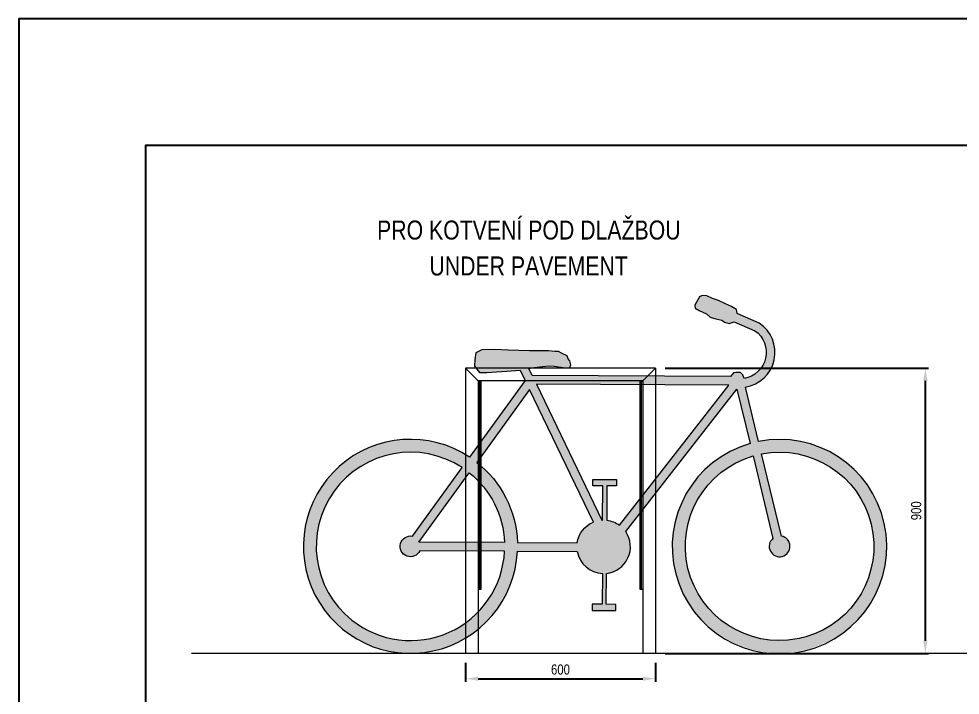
# Model space of a CAD drawing. Header units: millimetres. Extents: x 23367 to 29307, y 3383 to 7583.
# Drawn here: x 23367 to 26337, y 5448 to 7583 of the extents above; entities that cross this region are included whole.
import ezdxf

# ---------------------------------------------------------------- set-up
doc = ezdxf.new("R2010")
doc.units = ezdxf.units.MM
doc.header["$LTSCALE"] = 0.2
for name, color, linetype, lineweight in [('KOTY', 3, 'Continuous', 9), ('OBRYSOVA', 7, 'Continuous', 9), ('Visible', 7, 'Continuous', 18)]:
    doc.layers.add(name, color=color, linetype=linetype, lineweight=lineweight)
doc.layers.add('Nekreslit', color=6, linetype='Continuous', plot=False)
doc.layers.add('POSTAVY ATD', color=7, linetype='Continuous', lineweight=9, true_color=0xdcdcdc)
doc.layers.add('SRAFY', color=7, linetype='Continuous', lineweight=9, true_color=0x57595b)
doc.styles.add('SEACAD_Arial', font='arial.ttf', dxfattribs={"width": 0.8})
doc.dimstyles.new('ISO-25', dxfattribs={"dimtxt": 1.6, "dimasz": 2, "dimexe": 0.5, "dimexo": 1.5, "dimtad": 1, "dimdec": 0, "dimtxsty": 'SEACAD_Arial', "dimcen": 2, "dimadec": 0, "dimazin": 0, "dimtfac": 1, "dimtdec": 0, "dimtmove": 0, "dimatfit": 3, "dimfxl": 1, "dimarcsym": 0})

# ---------------------------------------------------------------- blocks, each defined once
blk = doc.blocks.new('jízdní kolo  - obrys')
at = {"layer": 'POSTAVY ATD', "color": 9}
for points in [[(-1030.8, 1072.5), (-1028.4, 1085.5), (-1012.8, 1095), (-993.7, 1103), (-972.2, 1113.5), (-953.2, 1120.5), (-935, 1128.5), (-920.3, 1129.4), (-911.7, 1125.1), (-896.8, 1099.1), (-898.5, 1089.6), (-910.6, 1082.6), (-933.9, 1072.1), (-945.1, 1061.6), (-963.3, 1056.3), (-982.2, 1052), (-991, 1045.8), (-1005.5, 1041.5), (-1021.3, 1046.6), (-1086.8, 1018, 0.677618), (-1052.4, 867.8), (-1048.1, 878.8), (-1041.5, 886.8), (-1026.7, 886.9), (-1018.7, 885.5), (-1009.7, 873.5), (-384.1, 876.6), (-373.4, 898.8), (-390.2, 902.1), (-417.4, 905.4), (-437.4, 907.6), (-452.9, 906.5), (-474.1, 902.9), (-489.4, 901.6), (-502.4, 902.7), (-506.4, 910.7), (-502.5, 922.8), (-497.8, 929.8), (-493.9, 939), (-476.6, 947.7), (-467.2, 952.5), (-455.4, 952.5), (-435.4, 954.9), (-375.2, 955.2), (-307.9, 956.8), (-265.5, 959.4), (-225.3, 958.4), (-206.2, 949), (-202.6, 927.8), (-202.5, 906.5), (-217.9, 886.4), (-241.4, 886.3), (-270.9, 888.4), (-303.9, 890.7), (-346.1, 893.9), (-361.9, 861.1), (-186.7, 619.1, -3.794465), (-337.3, 322.2), (-526.4, 321.3, -0.349019), (-605.4, 252), (-604.9, 154.9), (-573.6, 155), (-573.5, 135.5), (-647.6, 135.2), (-647.7, 154.7), (-617.9, 154.8), (-618.4, 252.4, -0.568234), (-679.1, 384.1), (-1029.9, 834.1), (-1071.3, 662.3, -49.066025), (-1098.1, 668.8), (-1056.6, 840.6, -0.687103), (-1100, 1042.3)], [(-606.2, 420.7), (-606.7, 528.9), (-575.5, 529.1), (-575.6, 548.6), (-649.7, 548.2), (-649.6, 528.7), (-619.7, 528.8), (-619.2, 420.2, 0.131497), (-659.8, 404.1), (-716.6, 477.1), (-761.9, 535.2), (-1004.3, 846), (-397.4, 849.1), (-603.9, 420.6, 0.006935)], [(-577.1, 414.3), (-375.5, 832.9), (-209, 602.9, 0.220395), (-337.5, 349.8), (-526, 348.8, 0.263161)], [(-1107.6, 629.5, 0.956965), (-1246.9, 52, 0.023152), (-1220.1, 45.6, 0.952529), (-1080.8, 623), (-1143.6, 362.8, -4.529193), (-1170.2, 369.9)], [(-163, 586.3, -0.954745), (185.3, 105.2, -0.610485), (-296.9, 322.4), (-29.6, 323.8, 2.046354), (-6.2, 369.8)], [(-185.3, 570.2, 0.217493), (-297, 350), (-26.8, 351.3)]]:
    blk.add_lwpolyline(points, format="xyb", close=True, dxfattribs=at)
blk = doc.blocks.new('*D183')
at = {"layer": 'Defpoints', "color": 0}
for p in [(24776.2, 5579.9), (25376.2, 5579.9), (25376.2, 5499.9)]:
    blk.add_point(p, dxfattribs=at)
at = {"layer": 'KOTY', "color": 0, "lineweight": -2}
for p, q in [((24776.2, 5549.9), (24776.2, 5489.9)), ((25376.2, 5549.9), (25376.2, 5489.9)), ((24816.2, 5499.9), (25336.2, 5499.9))]:
    blk.add_line(p, q, dxfattribs=at)
at = {"layer": 'KOTY', "color": 0}
for points in [[(24816.2, 5506.5), (24816.2, 5493.2), (24776.2, 5499.9)], [(25336.2, 5493.2), (25336.2, 5506.5), (25376.2, 5499.9)]]:
    blk.add_solid(points, dxfattribs=at)
at = {"layer": 'KOTY', "color": 0, "insert": (25076.2, 5528.7), "char_height": 32, "attachment_point": 5, "style": 'SEACAD_Arial'}
blk.add_mtext('600', dxfattribs=at)
blk = doc.blocks.new('*D189')
at = {"layer": 'Defpoints', "color": 0}
for p in [(25376.2, 6479.9), (26227.4, 6479.9), (25376.2, 5579.9)]:
    blk.add_point(p, dxfattribs=at)
at = {"layer": 'KOTY', "color": 0, "lineweight": -2}
for p, q in [((25406.2, 6479.9), (26237.4, 6479.9)), ((26227.4, 5619.9), (26227.4, 6439.9)), ((25406.2, 5579.9), (26237.4, 5579.9))]:
    blk.add_line(p, q, dxfattribs=at)
at = {"layer": 'KOTY', "color": 0}
for points in [[(26234.1, 6439.9), (26220.7, 6439.9), (26227.4, 6479.9)], [(26220.7, 5619.9), (26234.1, 5619.9), (26227.4, 5579.9)]]:
    blk.add_solid(points, dxfattribs=at)
at = {"layer": 'KOTY', "color": 0, "insert": (26198.6, 6029.9), "char_height": 32, "attachment_point": 5, "rotation": 90, "style": 'SEACAD_Arial'}
blk.add_mtext('900', dxfattribs=at)

msp = doc.modelspace()

# ---------------------------------------------------------------- hatches: boundary and pattern name
at = {"layer": 'POSTAVY ATD'}
h = msp.add_hatch(color=256, dxfattribs=at)
h.dxf.hatch_style = 1
h.paths.add_polyline_path([(25703, 6622.2), (25633.7, 6652.4), (25631.3, 6665.4), (25615.7, 6674.9), (25596.6, 6682.9), (25575.1, 6693.4), (25556.2, 6700.3), (25538, 6708.3), (25523.2, 6709.3), (25514.6, 6704.9), (25499.7, 6679), (25501.4, 6669.5), (25513.5, 6662.4), (25536.8, 6652), (25548, 6641.5), (25566.2, 6636.2), (25585.2, 6631.9), (25593.9, 6625.7), (25608.5, 6621.4), (25624.3, 6626.5), (25689.7, 6597.9, -0.677618), (25655.3, 6447.7), (25651, 6458.6), (25644.4, 6466.7), (25629.6, 6466.7), (25621.6, 6465.4), (25612.7, 6453.4), (24987.1, 6456.5), (24976.4, 6478.7), (24993.1, 6482), (25020.3, 6485.3), (25040.4, 6487.5), (25055.8, 6486.4), (25077, 6482.8), (25092.3, 6481.5), (25105.3, 6482.6), (25109.3, 6490.5), (25105.4, 6502.7), (25100.7, 6509.7), (25096.8, 6518.9), (25079.5, 6527.6), (25070.1, 6532.3), (25058.3, 6532.4), (25038.3, 6534.8), (24978.1, 6535.1), (24910.9, 6536.6), (24868.4, 6539.3), (24828.2, 6538.3), (24809.2, 6528.9), (24805.6, 6507.7), (24805.5, 6486.4), (24820.8, 6466.3), (24844.3, 6466.2), (24873.8, 6468.3), (24906.9, 6470.6), (24949, 6473.8), (24964.8, 6441), (24789.6, 6198.9, 3.794465), (24940.3, 5902.1), (25129.3, 5901.2, 0.349019), (25208.3, 5831.9), (25207.8, 5734.8), (25176.6, 5734.9), (25176.5, 5715.4), (25250.6, 5715), (25250.7, 5734.5), (25220.8, 5734.7), (25221.3, 5832.3, 0.568234), (25282, 5964), (25632.8, 6414), (25674.3, 6242.1, 49.066025), (25701, 6248.6), (25659.6, 6420.5, 0.687103)])
h.paths.add_polyline_path([(25607.2, 6425.9), (25364.9, 6115.1), (25319.6, 6057), (25262.7, 5984, 0.131497), (25222.1, 6000.1), (25222.7, 6108.7), (25252.5, 6108.6), (25252.6, 6128.1), (25178.5, 6128.4), (25178.4, 6108.9), (25209.7, 6108.8), (25209.1, 6000.6, 0.006935), (25206.8, 6000.5), (25000.4, 6428.9)], flags=16)
h.paths.add_polyline_path([(25683.8, 6202.8), (25746.5, 5942.7, 4.529193), (25773.1, 5949.7), (25710.5, 6209.4, -0.956965), (25849.8, 5631.9, -0.023152), (25823, 5625.5, -0.952529)], flags=16)
h.paths.add_polyline_path([(25180.1, 5994.2, 0.263161), (25128.9, 5928.7), (24940.4, 5929.6, 0.220395), (24811.9, 6182.8), (24978.4, 6412.8)], flags=16)
h.paths.add_polyline_path([(24900, 5929.8), (24629.8, 5931.2), (24788.2, 6150.1, -0.217493)], flags=16)
h.paths.add_polyline_path([(24899.8, 5902.3, -0.610485), (24417.7, 5685.1, -0.954745), (24765.9, 6166.2), (24609.2, 5949.6, 2.046354), (24632.5, 5903.7)], flags=16)

# ---------------------------------------------------------------- linework, layer by layer
at = {"layer": 'Nekreslit'}
for points in [[(23367.2, 3382.6), (29307.2, 3382.6), (29307.2, 7582.6), (23367.2, 7582.6)], [(23767.2, 3582.6), (27807.2, 3582.6), (27807.2, 7182.6), (23767.2, 7182.6)]]:
    msp.add_lwpolyline(points, close=True, dxfattribs=at)
at = {"layer": 'OBRYSOVA'}
msp.add_line((27407.3, 5579.9), (23912, 5579.9), dxfattribs=at)
at = {"layer": 'Visible', "extrusion": (0, 1, 0)}
for p, q in [((24776.2, 6479.9), (24776.2, 5579.9)), ((25376.2, 6479.9), (24776.2, 6479.9)), ((24780.2, 6475.9, 4), (24812.2, 6443.9, 4)), ((24812.2, 6443.9, 4), (24780.2, 6475.9, 4)), ((25372.2, 6475.9, 4), (25340.2, 6443.9, 4)), ((25372.2, 6475.9, 4), (25340.2, 6443.9, 4)), ((25376.2, 6479.9), (25376.2, 5579.9)), ((24816.2, 6439.9), (24816.2, 6437.9)), ((25336.2, 6439.9), (24816.2, 6439.9)), ((24816.2, 6437.9, 9), (24816.2, 5781.9, 9)), ((24821.2, 6437.9, 9), (24816.2, 6437.9, 9)), ((24821.2, 6437.9, 9), (24821.2, 5781.9, 9)), ((24821.2, 6437.9, 2), (24825.2, 6437.9, 2)), ((24825.2, 6435.9, 4), (24825.2, 5783.9, 4)), ((25327.2, 6437.9, 2), (25331.2, 6437.9, 2)), ((25327.2, 5783.9, 4), (25327.2, 6435.9, 4)), ((25331.2, 6437.9, 9), (25331.2, 5781.9, 9)), ((25336.2, 6437.9, 9), (25331.2, 6437.9, 9)), ((25336.2, 6439.9), (25336.2, 6437.9)), ((25336.2, 6437.9, 9), (25336.2, 5781.9, 9)), ((24816.2, 5781.9), (24816.2, 5579.9)), ((24821.2, 5781.9, 9), (24816.2, 5781.9, 9)), ((24825.2, 5781.9, 2), (24821.2, 5781.9, 2)), ((25331.2, 5781.9, 2), (25327.2, 5781.9, 2)), ((25336.2, 5781.9, 9), (25331.2, 5781.9, 9)), ((25336.2, 5781.9), (25336.2, 5579.9))]:
    msp.add_line(p, q, dxfattribs=at)
at = {"layer": 'Visible', "extrusion": (1, -3.49148e-15, -3.36902e-15)}
for centre, start, end in [((6435.9, 2, 24825.2), 0, 90), ((5783.9, 2, 24825.2), 90, 180)]:
    msp.add_arc(centre, 2, start, end, dxfattribs=at)
at = {"layer": 'Visible', "extrusion": (-1, 3.49148e-15, 3.36902e-15)}
for centre, start, end in [((-6435.9, 2, -25327.2), 90, 180), ((-5783.9, 2, -25327.2), 0, 90)]:
    msp.add_arc(centre, 2, start, end, dxfattribs=at)
at = {"layer": 'Visible', "extrusion": (-0.707107, -0.707107, -3.0226e-14)}
msp.add_ellipse((24780.2, 6475.9), major_axis=(4, -4), ratio=0.707107, start_param=1.570796, end_param=3.141593, dxfattribs=at)
at = {"layer": 'Visible', "extrusion": (0.707107, 0.707107, -4.18432e-14)}
msp.add_ellipse((24780.2, 6475.9), major_axis=(4, -4), ratio=0.707107, start_param=3.141593, end_param=4.712389, dxfattribs=at)
at = {"layer": 'Visible', "extrusion": (0.707107, -0.707107, 3.61157e-14)}
msp.add_ellipse((25372.2, 6475.9), major_axis=(4, 4), ratio=0.707107, start_param=0, end_param=1.570796, dxfattribs=at)
at = {"layer": 'Visible', "extrusion": (-0.707107, 0.707107, -3.7824e-14)}
msp.add_ellipse((25372.2, 6475.9), major_axis=(-4, -4), ratio=0.707107, start_param=1.570796, end_param=3.141593, dxfattribs=at)
at = {"layer": 'Visible', "extrusion": (-0.707107, -0.707107, 1.03544e-13)}
msp.add_ellipse((24812.2, 6443.9), major_axis=(-4, 4), ratio=0.707107, start_param=3.141593, end_param=4.712389, dxfattribs=at)
at = {"layer": 'Visible', "extrusion": (0.707107, 0.707107, -5.73334e-14)}
msp.add_ellipse((24812.2, 6443.9), major_axis=(-4, 4), ratio=0.707107, start_param=1.570796, end_param=3.141593, dxfattribs=at)
at = {"layer": 'Visible', "extrusion": (0.707107, -0.707107, -1.68179e-14)}
msp.add_ellipse((25340.2, 6443.9), major_axis=(-4, -4), ratio=0.707107, start_param=-1.570796, end_param=0, dxfattribs=at)
at = {"layer": 'Visible', "extrusion": (-0.707107, 0.707107, -6.42908e-14)}
msp.add_ellipse((25340.2, 6443.9), major_axis=(-4, -4), ratio=0.707107, start_param=0, end_param=1.570796, dxfattribs=at)

# ---------------------------------------------------------------- block references
at = {"layer": 'POSTAVY ATD', "lineweight": 0, "xscale": -1}
msp.add_blockref('jízdní kolo  - obrys', (24602.9, 5579.9), dxfattribs=at)

# ---------------------------------------------------------------- texts
at = {"layer": 'SRAFY', "char_height": 60, "attachment_point": 1, "style": 'SEACAD_Arial'}
for s, insert in [('{\\C0;PRO KOTVENÍ POD DLAŽBOU}', (24497.6, 6946)), ('\\pxqc;{\\C0;UNDER PAVEMENT}', (24493, 6832.6))]:
    msp.add_mtext_dynamic_manual_height_columns(s, width=965.239, gutter_width=200, heights=[0], dxfattribs=dict(at, insert=insert))

# ---------------------------------------------------------------- dimensions: what is measured, and where the dimension line sits
at = {"layer": 'KOTY'}
dim = msp.add_linear_dim(base=(26227.4, 6479.9), p1=(25376.2, 5579.9), p2=(25376.2, 6479.9), angle=90, dimstyle='ISO-25', override={"dimlfac": 1, "dimtxsty": 'SEACAD_Arial', "dimsah": 1, "dimtmove": 1, "dimtolj": 0}, dxfattribs=at)
dim.commit()
dim.dimension.update_dxf_attribs({"geometry": '*D189', "text_midpoint": (26198.6, 6029.9)})
dim = msp.add_linear_dim(base=(25376.2, 5499.9), p1=(24776.2, 5579.9), p2=(25376.2, 5579.9), dimstyle='ISO-25', override={"dimlfac": 1, "dimtxsty": 'SEACAD_Arial', "dimsah": 1, "dimtolj": 0}, dxfattribs=at)
dim.commit()
dim.dimension.update_dxf_attribs({"geometry": '*D183', "text_midpoint": (25076.2, 5528.7)})

doc.saveas('drawing.dxf')
